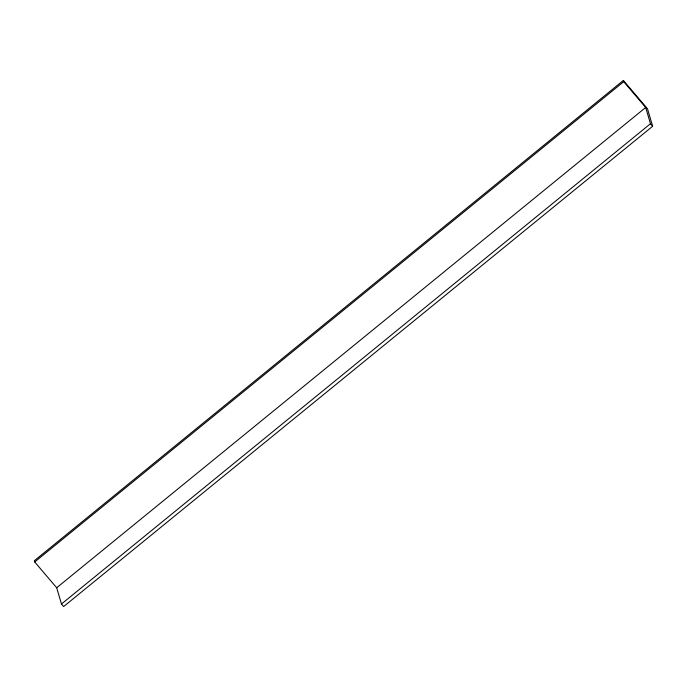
<?xml version="1.0" encoding="UTF-8"?>
<svg xmlns="http://www.w3.org/2000/svg" width="687" height="687" viewBox="0 0 687 687"><rect width="100%" height="100%" fill="white"/><g stroke="black" fill="none" stroke-linecap="round" stroke-linejoin="round"><path stroke-width="1.03" d="M623.358 80.439L34.35 560.729L34.711 561.957L56.686 587.763L61.469 604.002L63.642 606.561L652.65 126.271L647.506 108.795L623.358 80.439L623.719 81.667L645.694 107.473L650.477 123.72L652.65 126.271M34.711 561.957L623.719 81.667M56.686 587.763L645.694 107.473M61.469 604.002L650.477 123.72"/></g></svg>
